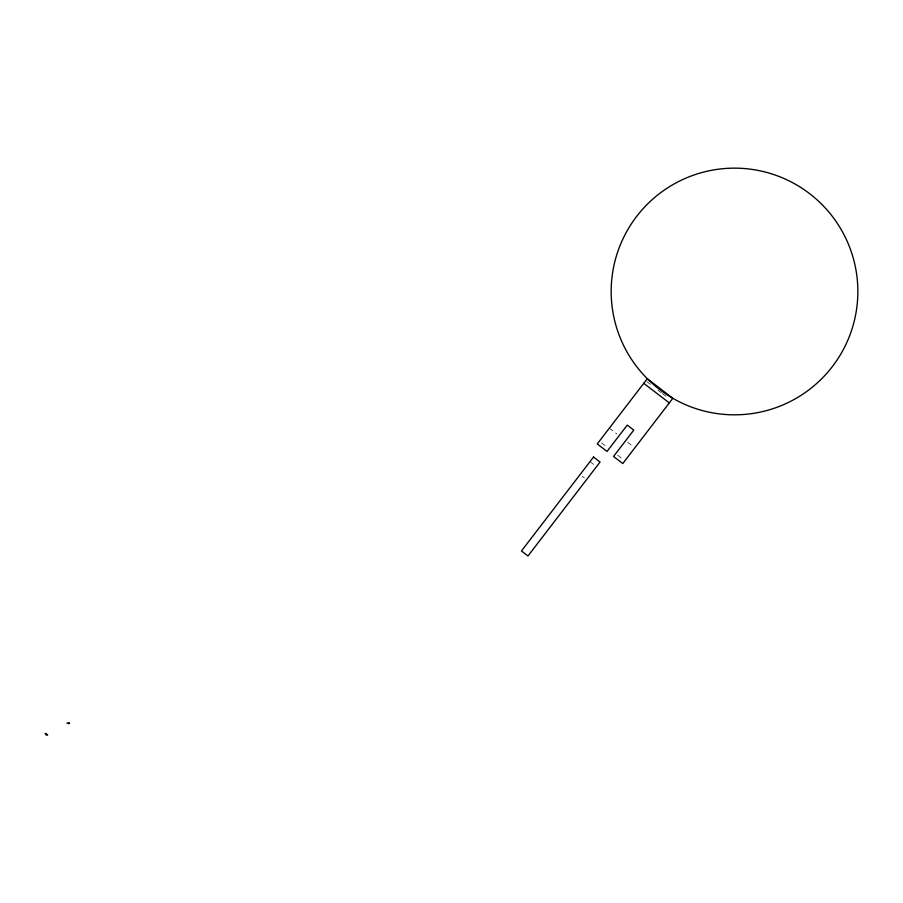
<?xml version="1.0" encoding="UTF-8"?>
<svg xmlns="http://www.w3.org/2000/svg" width="903" height="903" viewBox="0 0 903 903"><rect width="100%" height="100%" fill="white"/><g stroke="black" fill="none" stroke-linecap="round" stroke-linejoin="round"><path stroke-width="0.68" stroke-dasharray="4.51 3.39" d="M646.83 381.619L651.266 385.028M657.937 390.141L661.267 392.692M662.373 393.55L667.927 397.805M609.299 428.214L616.918 434.061M627.664 442.312L632.8 446.24M601.533 442.842L606.974 447.019M617.72 455.27L622.856 459.209M590.009 461.647L594.355 464.977M582.232 476.276L584.41 477.935"/><path stroke-width="1.35" d="M67.499 723.043L66.89 723.168M68.594 723.517C66.946 723.495 70.897 722.31 68.572 723.371A2.777 2.777 0 0 0 69.463 723.224L69.463 723.326M68.989 723.596L68.921 723.709M643.76 383.324L669.304 402.919M46.222 734.602L47.724 734.85L45.601 734.557L45.601 733.597M46.064 734.557L46.674 734.071L45.15 733.45L45.974 734.026M647.293 378.707L597.244 443.937L607.03 451.444L627.246 425.099L633.771 430.11L613.543 456.455L622.788 463.544L672.837 398.302A123.339 123.339 0 0 0 857.85 291.488A123.339 123.339 0 0 0 672.837 184.675A123.339 123.339 0 0 0 672.837 398.302L647.293 378.707M593.542 457.031L521.46 550.965L527.984 555.977L600.066 462.043L593.542 457.031"/></g></svg>
